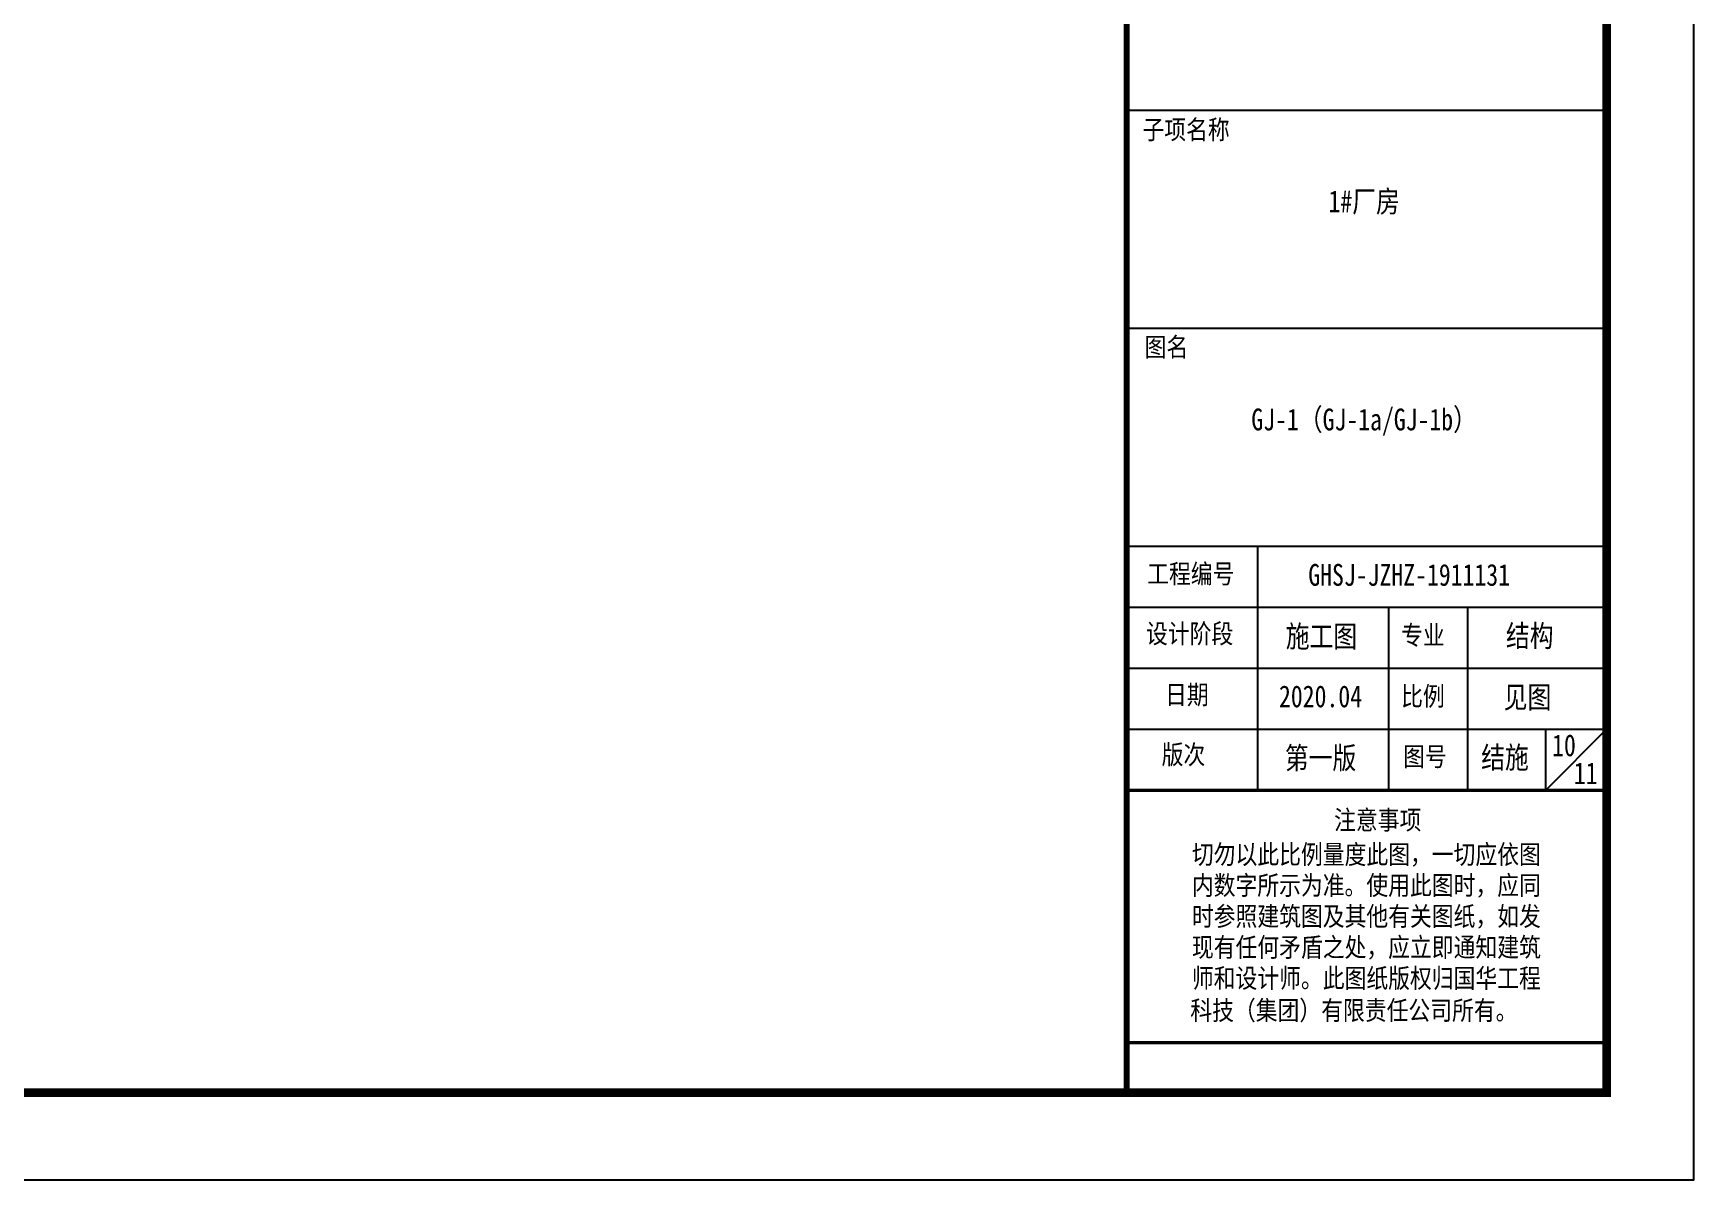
# Model space of a CAD drawing. Extents: x 8844666 to 9156203, y 1662182 to 2655606.
# Drawn here: x 9010966 to 9030003, y 1727894 to 1741039 of the extents above; entities that cross this region are included whole.
import ezdxf
from ezdxf.enums import TextEntityAlignment as Align

# ---------------------------------------------------------------- set-up
doc = ezdxf.new("R2010")
doc.units = 0
doc.header["$LTSCALE"] = 1000
doc.header["$MEASUREMENT"] = 0
doc.layers.get('0').update_dxf_attribs({"linetype": 'CONTINUOUS'})
for name, color, linetype in [('PP-PM-TK', 7, 'CONTINUOUS'), ('PUB_TEXT', 7, 'CONTINUOUS'), ('PUB_TITLE', 4, 'CONTINUOUS')]:
    doc.layers.add(name, color=color, linetype=linetype)
doc.styles.add('TQ', font='txt.shx', dxfattribs={"width": 0.8, "bigfont": 'hztxt.shx'})
doc.styles.add('仿宋', font='', dxfattribs={"width": 0.8})
doc.styles.get('仿宋').set_extended_font_data('SimSun')

# ---------------------------------------------------------------- blocks, each defined once
blk = doc.blocks.new('A1-TK')
at = {"layer": 'PP-PM-TK', "color": 4}
for p, q in [((9146250, 1808480), (9151750, 1808480)), ((9146250, 1805980), (9151750, 1805980)), ((9146250, 1803480), (9151750, 1803480)), ((9147750, 1803480), (9147750, 1800680)), ((9146250, 1802780), (9151750, 1802780)), ((9149250, 1802780), (9149250, 1800680)), ((9150155, 1802780), (9150155, 1800680)), ((9146250, 1802080), (9151750, 1802080)), ((9146250, 1801380), (9151750, 1801380)), ((9151750, 1801380), (9151050, 1800680)), ((9151050, 1801380), (9151050, 1800680))]:
    blk.add_line(p, q, dxfattribs=at)
at = {"layer": 'PP-PM-TK', "color": 4, "const_width": 70}
blk.add_lwpolyline([(9146250, 1854616), (9151750, 1854616), (9151750, 1797216), (9146250, 1797216)], close=True, dxfattribs=at)
at = {"layer": 'PP-PM-TK', "color": 4, "const_width": 40}
for points in [[(9146250, 1800680), (9151750, 1800680)], [(9146250, 1797788), (9151750, 1797788)]]:
    blk.add_lwpolyline(points, dxfattribs=at)
at = {"layer": 'PUB_TEXT', "color": 2, "style": 'TQ'}
for s, p in [('子项名称', (9146430, 1808121)), ('图名', (9146454, 1805628)), ('工程编号', (9146484, 1803029)), ('设计阶段', (9146471, 1802343)), ('专业', (9149395, 1802326)), ('日期', (9146689, 1801643)), ('比例', (9149395, 1801626)), ('版次', (9146650, 1800957)), ('图号', (9149418, 1800934)), ('注意事项', (9148627, 1800207)), ('切勿以此比例量度此图，一切应依图', (9146997, 1799812)), ('内数字所示为准。使用此图时，应同', (9146997, 1799458)), ('时参照建筑图及其他有关图纸，如发', (9146997, 1799103)), ('现有任何矛盾之处，应立即通知建筑', (9146997, 1798748)), ('师和设计师。此图纸版权归国华工程', (9146997, 1798393)), ('科技（集团）有限责任公司所有。', (9146979, 1798024))]:
    blk.add_text(s, height=250, dxfattribs=at).set_placement(p)
at = {"layer": 'PUB_TITLE', "color": 0, "style": '仿宋', "width": 0.8}
blk.add_text('1#厂房', height=250, dxfattribs=at).set_placement((9148971, 1807307), align=Align.CENTER)
for s, p in [('GHSJ-JZHZ-1911131', (9148331, 1803026)), ('结构', (9150597, 1802326)), ('施工图', (9148073, 1802321)), ('2020.04', (9147995, 1801633)), ('见图', (9150571, 1801623)), ('第一版', (9148063, 1800927)), ('结施', (9150313, 1800933)), ('11', (9151375, 1800752))]:
    blk.add_text(s, height=250, dxfattribs=at).set_placement(p)

msp = doc.modelspace()

# ---------------------------------------------------------------- linework, layer by layer
at = {"layer": 'PUB_TITLE'}
msp.add_lwpolyline([(8903902.8, 1727894.2), (9030002.8, 1727894.2), (9030002.8, 1787294.2), (8903902.8, 1787294.2)], close=True, dxfattribs=at)
at = {"layer": 'PUB_TITLE', "const_width": 100}
msp.add_lwpolyline([(8906402.8, 1728894.2), (9029002.8, 1728894.2), (9029002.8, 1786294.2), (8906402.8, 1786294.2)], close=True, dxfattribs=at)

# ---------------------------------------------------------------- block references
msp.add_blockref('A1-TK', (-122747.6, -68321.6))

# ---------------------------------------------------------------- texts
at = {"layer": 'PUB_TITLE', "color": 6, "style": '仿宋', "width": 0.8}
msp.add_text('GJ-1（GJ-1a/GJ-1b）', height=250, dxfattribs=at).set_placement((9026223.6, 1736485.7), align=Align.CENTER)
msp.add_text('10', height=250, dxfattribs=at).set_placement((9028378.5, 1732750.3))

doc.saveas('drawing.dxf')
